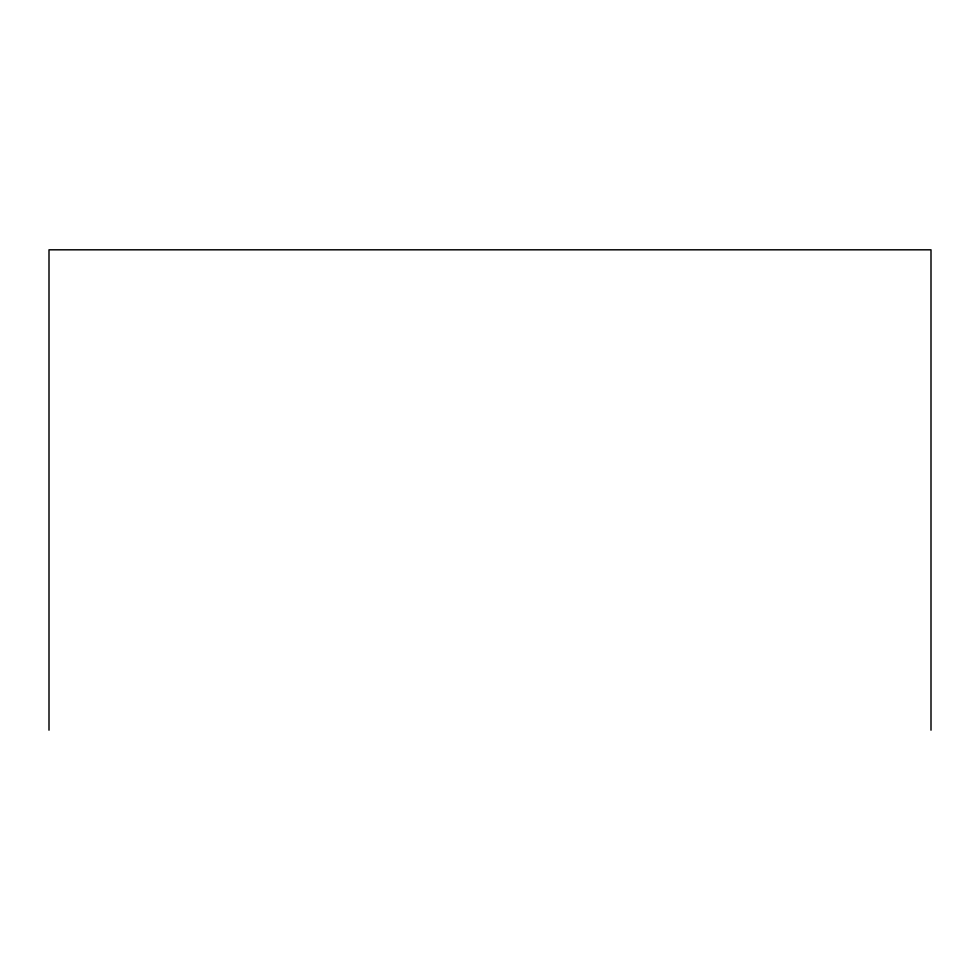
<?xml version="1.0" encoding="UTF-8"?>
<svg xmlns="http://www.w3.org/2000/svg" width="980" height="980" viewBox="0 0 980 980"><rect width="100%" height="100%" fill="white"/><g stroke="black" fill="none" stroke-linecap="round" stroke-linejoin="round"><path stroke-width="1.47" d="M931 730.186L931 249.814L49 249.814L49 730.186"/></g></svg>
